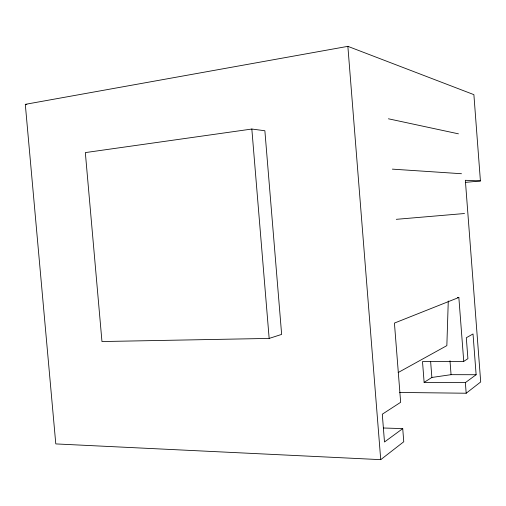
<?xml version="1.0" encoding="UTF-8"?>
<svg xmlns="http://www.w3.org/2000/svg" width="506" height="506" viewBox="0 0 506 506"><rect width="100%" height="100%" fill="white"/><g stroke="black" fill="none" stroke-linecap="round" stroke-linejoin="round"><path stroke-width="0.76" d="M448.272 301.007L446.849 345.63L398.165 372.549M465.469 182.394L480.415 180.927L473.888 94.647L347.869 46.343L25.3 104.344L55.793 443.914L380.727 459.657L403.763 441.751L402.732 428.607L383.516 428.006M399.658 392.454L466.184 393.232L480.7 381.948L465.349 180.294L480.415 180.927M402.732 428.607L384.49 441.997L382.289 414.212L400.657 402.295L394.427 323.081L458.847 297.471L463.743 361.379L422.504 361.575L424.123 382.365L465.368 382.625L476.127 374.725L473.021 333.954L466.311 337.736L467.911 358.672L463.743 361.379M424.123 382.365L431.871 377.463L451.061 374.668L476.127 374.725M269.16 338.419L281.64 334.403L264.872 130.75L251.836 129.036L85.331 152.597L101.965 341.544L269.16 338.419L251.836 129.036M396.293 219.326L464.521 213.519M457.348 297.528L458.847 297.471M392.359 169.137L461.485 173.722M25.3 104.344L26.869 104.533M388.412 118.79L458.442 133.831M347.869 46.343L380.727 459.657M449.986 360.753L451.061 374.668M430.657 361.879L431.871 377.463M465.368 382.625L466.184 393.232"/></g></svg>
